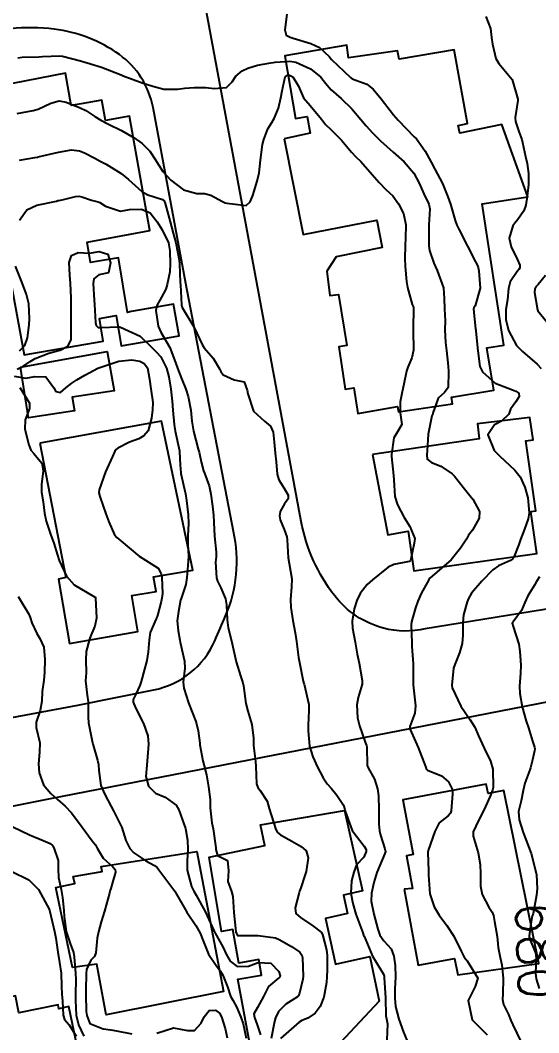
# Model space of a CAD drawing. Header units: metres. Extents: x 298520 to 308411, y 7433745 to 7450750.
# Drawn here: x 300748.3 to 300797.9, y 7447144.8 to 7447241.7 of the extents above; entities that cross this region are included whole.
import ezdxf
from ezdxf.enums import TextEntityAlignment as Align

# ---------------------------------------------------------------- set-up
doc = ezdxf.new("R2010")
doc.units = ezdxf.units.M
doc.header["$LTSCALE"] = 10
for name, color, linetype in [('Cotas', 45, 'Continuous'), ('Curvas de Nivel 1m', 11, 'Continuous'), ('Curvas de Nivel 5m', 15, 'Continuous'), ('Edificações', 30, 'Continuous'), ('Vias Primárias', 230, 'Continuous')]:
    doc.layers.add(name, color=color, linetype=linetype)
doc.styles.add('Style-STANDARD', font='STANDARD.shx')

msp = doc.modelspace()

# ---------------------------------------------------------------- linework, layer by layer
at = {"layer": 'Curvas de Nivel 1m', "flags": 128}
for points, elevation in [([(300773.845, 7447242.263), (300773.653, 7447240.76), (300773.771, 7447240.264), (300774.141, 7447240.058), (300774.428, 7447239.969), (300776.135, 7447239.473), (300776.975, 7447239.071), (300777.876, 7447238.214), (300778.119, 7447237.944), (300779.932, 7447236.192), (300780.092, 7447236.091), (300781.481, 7447235.563), (300782.082, 7447235.092), (300782.845, 7447234.152), (300784.051, 7447232.651), (300784.489, 7447232.136), (300786.027, 7447230.544), (300786.234, 7447230.326), (300786.393, 7447230.114), (300787.067, 7447229.157), (300787.654, 7447228.095), (300787.993, 7447227.444), (300788.728, 7447226.082), (300789.245, 7447224.792), (300789.476, 7447224.075), (300789.93, 7447222.528), (300790.088, 7447222.068), (300790.273, 7447221.713), (300791.128, 7447220.058), (300791.888, 7447218.587), (300792.073, 7447218.236), (300792.133, 7447218.046), (300792.201, 7447217.723), (300792.318, 7447216.043), (300791.836, 7447214.368), (300791.727, 7447214.158), (300791.703, 7447214.051), (300791.82, 7447212.797), (300791.894, 7447212.129), (300791.902, 7447212.049), (300791.913, 7447211.947), (300792.094, 7447210.045), (300792.297, 7447208.571), (300792.543, 7447208.038), (300793.747, 7447206.968), (300795.422, 7447206.319), (300795.736, 7447206.214), (300796.011, 7447205.997), (300796.051, 7447205.676), (300795.725, 7447205.182), (300795.239, 7447204.483), (300795.062, 7447204.007), (300794.378, 7447203.341), (300793.703, 7447202.988), (300793.043, 7447202.03), (300793.67, 7447200.509), (300794.161, 7447200.015), (300795.649, 7447198.638), (300796.165, 7447197.995), (300796.588, 7447197.03), (300796.873, 7447195.987), (300797.025, 7447194.56), (300796.922, 7447193.987), (300796.56, 7447193.013), (300796.184, 7447191.994), (300796.016, 7447191.546), (300795.547, 7447190.304), (300795.426, 7447190.12), (300795.21, 7447190.003), (300794.068, 7447189.485), (300793.534, 7447189.109), (300792.474, 7447188.036), (300791.511, 7447186.881), (300791.197, 7447186.362), (300791.075, 7447186.054), (300790.738, 7447184.803), (300790.676, 7447184.058), (300790.675, 7447182.844), (300790.591, 7447182.059), (300790.346, 7447181.155), (300789.894, 7447180.065), (300789.783, 7447179.702), (300789.606, 7447178.068), (300789.644, 7447177.824), (300790.48, 7447176.059), (300791.363, 7447174.743), (300791.801, 7447174.046), (300792.166, 7447173.221), (300792.693, 7447172.036), (300793.315, 7447170.813), (300793.534, 7447170.027), (300793.556, 7447168.296), (300793.499, 7447168.027), (300793.277, 7447167.45), (300792.836, 7447166.466), (300792.641, 7447166.036), (300792.169, 7447165.121), (300791.657, 7447164.046), (300791.64, 7447163.634), (300792.133, 7447162.041), (300792.313, 7447160.928), (300792.366, 7447160.038), (300792.363, 7447158.85), (300792.504, 7447158.037), (300793.151, 7447156.843), (300793.474, 7447156.353), (300793.6, 7447156.023), (300793.702, 7447155.454), (300793.966, 7447154.017), (300794.058, 7447152.971), (300794.231, 7447152.013), (300794.396, 7447151.32), (300794.509, 7447150.008), (300794.506, 7447148.553), (300794.474, 7447148.009), (300794.548, 7447147.517), (300795.028, 7447146.556), (300795.255, 7447145.998), (300795.436, 7447145.577), (300796.208, 7447143.988)], 681), ([(300748.116, 7447238.102), (300748.54, 7447238.143), (300750.117, 7447238.189), (300750.459, 7447238.203), (300752.119, 7447238.289), (300752.375, 7447238.262), (300754.112, 7447237.788), (300755.075, 7447237.519), (300756.104, 7447237.196), (300757.989, 7447236.451), (300758.092, 7447236.404), (300758.176, 7447236.365), (300760.085, 7447235.654), (300761.034, 7447235.367), (300762.08, 7447235.076), (300763.381, 7447235.086), (300764.081, 7447235.19), (300764.973, 7447235.257), (300766.082, 7447235.263), (300766.89, 7447235.157), (300768.082, 7447235.261), (300768.607, 7447235.806), (300768.971, 7447236.321), (300769.575, 7447236.841), (300770.105, 7447237.085), (300771.02, 7447237.386), (300772.112, 7447237.574), (300772.711, 7447237.677), (300774.116, 7447237.785), (300774.688, 7447237.681), (300776.105, 7447237.048), (300777.083, 7447236.225), (300777.523, 7447235.654), (300778.081, 7447235.025), (300779.028, 7447234.2), (300780.058, 7447233.195), (300780.929, 7447232.177), (300781.44, 7447231.572), (300782.03, 7447230.906), (300782.781, 7447230.152), (300784.012, 7447229.065), (300785.072, 7447228.129), (300785.987, 7447227.07), (300786.491, 7447226.112), (300786.927, 7447225.07), (300787.403, 7447224.098), (300787.5, 7447223.648), (300787.43, 7447222.098), (300787.422, 7447220.586), (300787.422, 7447220.097), (300787.471, 7447219.668), (300787.886, 7447218.438), (300788.046, 7447218.088), (300788.223, 7447217.741), (300788.813, 7447216.08), (300788.868, 7447215.055), (300788.917, 7447214.079), (300788.982, 7447212.917), (300788.959, 7447212.079), (300789.013, 7447210.86), (300789.098, 7447210.077), (300789.258, 7447208.585), (300789.308, 7447208.075), (300789.253, 7447206.562), (300788.901, 7447206.078), (300788.297, 7447205.515), (300787.813, 7447204.089), (300787.784, 7447204.017), (300787.71, 7447203.845), (300787.342, 7447202.095), (300787.27, 7447200.495), (300787.226, 7447200.097), (300787.249, 7447199.687), (300787.656, 7447199.373), (300788.576, 7447199.01), (300789.645, 7447198.302), (300789.863, 7447198.068), (300790.82, 7447196.863), (300791.463, 7447196.051), (300791.611, 7447195.854), (300792.263, 7447194.703), (300792.226, 7447194.04), (300791.582, 7447192.909), (300791.221, 7447192.409), (300791.015, 7447192.056), (300790.443, 7447191.178), (300789.543, 7447190.07), (300787.525, 7447188.321), (300787.427, 7447188.198), (300787.37, 7447188.102), (300786.727, 7447186.892), (300786.364, 7447186.111), (300786.138, 7447185.469), (300785.77, 7447184.117), (300785.74, 7447183.847), (300785.783, 7447182.117), (300785.792, 7447181.772), (300785.905, 7447180.115), (300785.908, 7447179.625), (300785.923, 7447178.115), (300785.978, 7447177.534), (300786.14, 7447176.112), (300786.084, 7447175.401), (300785.614, 7447174.117), (300785.637, 7447173.83), (300786.387, 7447172.109), (300787.1, 7447170.308), (300787.166, 7447170.101), (300787.211, 7447170.01), (300787.301, 7447169.94), (300788.619, 7447169.403), (300789.291, 7447168.839), (300789.677, 7447168.066), (300789.665, 7447167.68), (300789.556, 7447166.067), (300789.487, 7447165.84), (300789.256, 7447165.576), (300788.415, 7447164.913), (300788.003, 7447164.088), (300787.359, 7447162.243), (300787.328, 7447162.098), (300787.375, 7447160.277), (300787.383, 7447160.097), (300787.385, 7447159.902), (300787.515, 7447158.095), (300787.928, 7447156.866), (300788.412, 7447156.081), (300789.128, 7447155.089), (300789.796, 7447154.063), (300790.524, 7447152.63), (300790.806, 7447152.053), (300791.089, 7447151.705), (300792.116, 7447150.04), (300791.859, 7447149.244), (300791.23, 7447148.048), (300791.192, 7447147.898), (300791.554, 7447146.045), (300793.002, 7447144.628)], 682), ([(300748.055, 7447232.757), (300749.577, 7447233.035), (300750.059, 7447233.183), (300751.274, 7447233.741), (300752.067, 7447233.962), (300752.724, 7447233.856), (300754.061, 7447233.315), (300754.622, 7447233.055), (300755.465, 7447232.479), (300756.048, 7447232.118), (300756.72, 7447231.786), (300758.033, 7447231.145), (300759.248, 7447230.438), (300760.017, 7447229.888), (300760.741, 7447229.15), (300761.217, 7447228.412), (300761.985, 7447227.229), (300762.739, 7447226.392), (300763.964, 7447225.458), (300765.225, 7447225.103), (300765.96, 7447225.097), (300766.556, 7447224.948), (300767.692, 7447224.334), (300767.866, 7447224.245), (300767.952, 7447224.22), (300768.102, 7447224.178), (300769.95, 7447223.977), (300770.344, 7447224.304), (300770.58, 7447224.922), (300771.003, 7447226.295), (300771.178, 7447227.099), (300771.325, 7447228.29), (300771.512, 7447229.782), (300771.628, 7447230.286), (300772.033, 7447231.289), (300772.398, 7447231.918), (300772.637, 7447232.274), (300773.048, 7447233.28), (300773.275, 7447234.268), (300773.406, 7447234.941), (300773.669, 7447236.264), (300773.911, 7447236.446), (300774.096, 7447236.444), (300774.419, 7447236.257), (300774.96, 7447235.375), (300775.416, 7447234.247), (300776.062, 7447233.529), (300777.159, 7447232.223), (300777.528, 7447231.708), (300778.033, 7447231.228), (300779.052, 7447230.2), (300780.012, 7447229.08), (300780.45, 7447228.626), (300780.911, 7447228.176), (300781.984, 7447226.923), (300782.653, 7447226.153), (300783.316, 7447225.499), (300783.96, 7447224.872), (300784.516, 7447224.134), (300784.999, 7447223.185), (300785.211, 7447222.127), (300785.201, 7447220.84), (300785.169, 7447220.127), (300785.136, 7447218.882), (300785.167, 7447218.127), (300785.291, 7447216.696), (300785.38, 7447216.125), (300785.837, 7447214.494), (300785.939, 7447214.223), (300785.96, 7447214.118), (300785.916, 7447212.22), (300785.91, 7447212.119), (300785.913, 7447212.017), (300785.95, 7447210.117), (300785.776, 7447209.381), (300785.393, 7447208.498), (300785.279, 7447208.125), (300785.015, 7447206.856), (300784.858, 7447206.129), (300784.669, 7447205.185), (300784.677, 7447204.13), (300784.828, 7447203.003), (300784.337, 7447202.134), (300784.076, 7447201.747), (300783.838, 7447200.138), (300783.843, 7447199.956), (300784.024, 7447198.136), (300784.058, 7447197.715), (300784.172, 7447196.134), (300784.427, 7447195.316), (300785.051, 7447194.125), (300785.584, 7447193.266), (300786.09, 7447192.115), (300786.015, 7447191.667), (300785.703, 7447190.118), (300785.659, 7447190.001), (300785.541, 7447189.916), (300784.06, 7447189.613), (300783.535, 7447189.351), (300782.033, 7447188.162), (300781.518, 7447187.718), (300780.839, 7447186.847), (300780.524, 7447186.18), (300780.288, 7447185.385), (300780.087, 7447184.184), (300780.118, 7447183.532), (300780.36, 7447182.181), (300780.575, 7447181.04), (300780.751, 7447180.177), (300781.053, 7447178.527), (300781.036, 7447178.174), (300780.668, 7447176.899), (300780.538, 7447176.178), (300780.592, 7447174.95), (300780.771, 7447174.176), (300781.338, 7447172.63), (300781.468, 7447172.302), (300781.492, 7447172.168), (300781.529, 7447170.381), (300781.603, 7447170.166), (300782.221, 7447169.085), (300782.517, 7447168.151), (300782.614, 7447167.488), (300782.651, 7447166.149), (300782.631, 7447164.761), (300782.694, 7447164.148), (300782.808, 7447163.725), (300783.216, 7447162.411), (300783.287, 7447162.139), (300783.27, 7447162.081), (300783.211, 7447161.978), (300782.452, 7447160.151), (300782.157, 7447159.181), (300781.937, 7447158.162), (300781.916, 7447157.402), (300782.152, 7447156.16), (300782.534, 7447154.744), (300782.738, 7447154.154), (300783.108, 7447153.623), (300783.814, 7447152.853), (300784.076, 7447152.135), (300784.21, 7447151.258), (300784.228, 7447150.133), (300784.166, 7447149.023), (300784.168, 7447148.133), (300784.242, 7447147.339), (300784.535, 7447146.127), (300785.004, 7447144.862), (300785.305, 7447144.117)], 683), ([(300748.263, 7447228.303), (300749.748, 7447228.553), (300749.963, 7447228.59), (300750.003, 7447228.599), (300750.075, 7447228.62), (300752.008, 7447229.072), (300753.241, 7447229.277), (300754.01, 7447229.187), (300754.503, 7447228.988), (300755.47, 7447228.478), (300755.999, 7447228.195), (300756.549, 7447227.91), (300757.982, 7447227.025), (300758.689, 7447226.443), (300759.962, 7447225.312), (300760.531, 7447224.993), (300761.954, 7447224.53), (300762.105, 7447224.398), (300762.206, 7447224.141), (300762.687, 7447222.392), (300762.977, 7447221.33), (300763.236, 7447220.387), (300763.537, 7447218.732), (300763.56, 7447218.383), (300763.648, 7447216.59), (300763.656, 7447216.382), (300763.769, 7447214.445), (300763.775, 7447214.381), (300763.831, 7447214.195), (300764.933, 7447212.369), (300765.787, 7447210.608), (300765.939, 7447210.358), (300766.79, 7447209.362), (300767.4, 7447208.335), (300767.523, 7447208.096), (300767.757, 7447207.755), (300768.79, 7447207.277), (300769.745, 7447207.102), (300770.057, 7447206.307), (300770.097, 7447205.939), (300770.655, 7447204.301), (300771.703, 7447203.33), (300772.273, 7447202.856), (300772.517, 7447202.278), (300772.635, 7447201.319), (300772.716, 7447200.274), (300772.821, 7447199.439), (300772.928, 7447198.271), (300773.073, 7447197.704), (300773.629, 7447196.857), (300773.979, 7447196.256), (300773.965, 7447195.909), (300773.61, 7447195.408), (300773.188, 7447194.678), (300773.131, 7447194.267), (300773.206, 7447193.883), (300773.58, 7447192.957), (300773.836, 7447192.257), (300773.86, 7447191.966), (300773.962, 7447190.256), (300774.073, 7447189.719), (300774.332, 7447188.252), (300774.287, 7447187.48), (300774.19, 7447186.253), (300774.229, 7447185.515), (300774.41, 7447184.251), (300774.626, 7447183.083), (300774.771, 7447182.247), (300774.964, 7447180.711), (300775.034, 7447180.244), (300775.405, 7447178.471), (300775.459, 7447178.239), (300775.481, 7447178.161), (300775.933, 7447176.234), (300775.946, 7447175.662), (300775.891, 7447174.235), (300775.885, 7447173.697), (300776.015, 7447172.233), (300776.331, 7447171.222), (300776.78, 7447170.225), (300777.298, 7447169.212), (300777.709, 7447168.633), (300778.069, 7447168.208), (300778.617, 7447167.541), (300779.267, 7447166.598), (300779.398, 7447166.189), (300779.422, 7447166.026), (300780.089, 7447164.181), (300781.218, 7447162.659), (300781.412, 7447162.364), (300781.43, 7447162.167), (300781.207, 7447161.614), (300780.495, 7447160.882), (300780.236, 7447160.18), (300780.011, 7447159.351), (300779.948, 7447158.182), (300780.155, 7447157.178), (300780.446, 7447156.177), (300781.116, 7447154.371), (300781.183, 7447154.169), (300781.22, 7447154.061), (300782.041, 7447152.161), (300783.076, 7447150.424), (300783.154, 7447150.229), (300783.159, 7447150.149), (300783.16, 7447150.06), (300783.257, 7447148.147), (300783.317, 7447146.437), (300783.363, 7447146.145), (300783.47, 7447145.689), (300783.404, 7447144.144)], 684), ([(300748.038, 7447208.289), (300748.597, 7447208.562), (300749.28, 7447209.043), (300749.771, 7447209.329), (300751.086, 7447209.84), (300751.778, 7447210.019), (300752.174, 7447210.121), (300752.898, 7447210.509), (300753.202, 7447211.095), (300753.218, 7447212.506), (300753.222, 7447213.103), (300753.215, 7447214.506), (300753.214, 7447215.131), (300753.155, 7447216.507), (300753.083, 7447217.29), (300753.031, 7447218.509), (300753.232, 7447219.164), (300753.892, 7447219.454), (300754.976, 7447219.405), (300755.894, 7447219.563), (300756.725, 7447219.301), (300756.961, 7447218.464), (300756.8, 7447217.535), (300755.866, 7447217.335), (300755.397, 7447216.948), (300755.312, 7447216.485), (300755.418, 7447214.903), (300755.444, 7447214.484), (300755.543, 7447212.756), (300755.607, 7447212.482), (300755.81, 7447212.3), (300755.994, 7447212.293), (300757.811, 7447212.349), (300757.926, 7447212.335), (300759.799, 7447211.47), (300760.902, 7447210.413), (300761.351, 7447209.978), (300761.774, 7447209.481), (300762.325, 7447208.394), (300762.568, 7447207.579), (300762.749, 7447206.39), (300762.871, 7447205.243), (300762.952, 7447204.388), (300763.07, 7447203.015), (300763.16, 7447202.385), (300763.568, 7447200.477), (300763.582, 7447200.381), (300763.651, 7447199.147), (300763.698, 7447198.379), (300763.703, 7447198.319), (300764.137, 7447196.375), (300764.246, 7447195.741), (300764.41, 7447194.372), (300764.431, 7447193.525), (300764.356, 7447192.372), (300764.377, 7447191.555), (300764.438, 7447190.371), (300764.373, 7447189.533), (300764.274, 7447188.372), (300764.178, 7447187.712), (300763.732, 7447186.378), (300763.677, 7447186.201), (300763.484, 7447185.12), (300763.39, 7447184.466), (300763.377, 7447184.381), (300763.364, 7447184.274), (300763.462, 7447183.28), (300763.598, 7447182.379), (300763.637, 7447182.191), (300764.052, 7447180.374), (300764.082, 7447179.714), (300763.932, 7447178.375), (300763.996, 7447177.775), (300764.444, 7447176.369), (300765.122, 7447174.596), (300765.205, 7447174.361), (300765.346, 7447173.7), (300765.509, 7447172.531), (300765.533, 7447172.357), (300765.807, 7447170.842), (300765.926, 7447170.354), (300766.154, 7447169.498), (300766.362, 7447168.349), (300766.499, 7447167.12), (300766.512, 7447166.348), (300766.674, 7447164.913), (300766.804, 7447164.344), (300767.051, 7447162.505), (300767.062, 7447162.342), (300767.207, 7447161.765), (300768.167, 7447161.29), (300768.247, 7447160.324), (300768.196, 7447159.306), (300768.562, 7447158.319), (300768.687, 7447157.846), (300768.779, 7447156.315), (300768.967, 7447154.461), (300769.03, 7447154.311), (300769.057, 7447154.255), (300769.111, 7447154.14), (300769.28, 7447154.139), (300771.111, 7447154.14), (300772.742, 7447153.898), (300773.108, 7447153.754), (300774.291, 7447153.058), (300775.096, 7447152.524), (300775.283, 7447152.238), (300775.335, 7447151.993), (300775.403, 7447150.237), (300775.372, 7447149.933), (300775.049, 7447148.619), (300774.945, 7447148.341), (300774.844, 7447148.242), (300773.727, 7447147.563), (300773.029, 7447146.848), (300772.75, 7447146.264), (300772.658, 7447145.904), (300772.353, 7447144.276)], 686), ([(300798.583, 7447217.253), (300797.86, 7447216.419), (300797.651, 7447216.178), (300797.552, 7447215.975), (300797.528, 7447215.653), (300797.792, 7447213.98), (300797.832, 7447213.898), (300798.687, 7447212.833)], 679), ([(300747.753, 7447207.624), (300748.873, 7447207.437), (300749.753, 7447207.599), (300750.785, 7447207.566), (300751.547, 7447206.523), (300751.737, 7447206.159), (300752.192, 7447206.06), (300752.709, 7447206.51), (300753.274, 7447206.978), (300753.751, 7447207.289), (300754.509, 7447207.739), (300755.762, 7447208.392), (300755.949, 7447208.477), (300757.769, 7447209.058), (300759.02, 7447209.188), (300759.769, 7447209.078), (300760.192, 7447208.848), (300760.506, 7447208.419), (300760.698, 7447207.361), (300760.834, 7447206.414), (300761.022, 7447205.112), (300761.003, 7447204.411), (300760.906, 7447203.613), (300760.59, 7447202.417), (300760.175, 7447201.933), (300759.681, 7447201.637), (300758.803, 7447201.312), (300757.667, 7447200.734), (300757.506, 7447200.612), (300757.393, 7447200.454), (300757.159, 7447199.959), (300756.496, 7447198.467), (300755.897, 7447196.747), (300755.876, 7447196.476), (300755.966, 7447196.127), (300756.536, 7447194.466), (300756.817, 7447193.693), (300757.374, 7447192.453), (300757.569, 7447192.2), (300758.944, 7447191.044), (300759.545, 7447190.55), (300759.733, 7447190.428), (300761.531, 7447189.267), (300761.835, 7447188.715), (300761.886, 7447188.405), (300761.949, 7447186.845), (300761.899, 7447186.404), (300761.829, 7447186.074), (300761.478, 7447184.736), (300761.388, 7447184.497), (300761.34, 7447184.411), (300760.779, 7447183.098), (300760.661, 7447182.418), (300760.594, 7447181.266), (300760.46, 7447180.42), (300760.229, 7447179.614), (300759.899, 7447178.425), (300759.784, 7447178.041), (300759.391, 7447177.225), (300759.13, 7447176.689), (300759.147, 7447176.432), (300759.375, 7447175.91), (300760.118, 7447174.422), (300760.539, 7447173.22), (300760.596, 7447172.417), (300760.512, 7447171.227), (300760.46, 7447170.419), (300760.368, 7447169.348), (300760.601, 7447168.417), (300761.276, 7447167.754), (300762.219, 7447167.343), (300763.265, 7447166.599), (300763.39, 7447166.379), (300763.503, 7447166.133), (300764.145, 7447164.371), (300764.335, 7447163.256), (300764.377, 7447162.368), (300764.307, 7447161.264), (300764.316, 7447160.369), (300764.735, 7447158.799), (300764.946, 7447158.362), (300765.159, 7447157.989), (300766.046, 7447156.351), (300766.868, 7447154.592), (300766.983, 7447154.341), (300767.111, 7447154.109), (300767.754, 7447152.985), (300768.043, 7447152.326), (300768.425, 7447151.659), (300769.081, 7447151.156), (300770.186, 7447151.195), (300771.086, 7447151.555), (300772.304, 7447151.491), (300773.077, 7447150.672), (300773.199, 7447150.259), (300773.177, 7447150.153), (300773.07, 7447150.061), (300772.099, 7447149.233), (300771.606, 7447148.282), (300771.032, 7447147.231), (300770.689, 7447146.631), (300770.733, 7447146.293), (300771.016, 7447145.569), (300771.333, 7447144.612)], 687), ([(300748.293, 7447206.564), (300749.217, 7447205.058), (300749.218, 7447204.555), (300748.808, 7447203.453), (300748.791, 7447202.559), (300749.152, 7447201.074), (300749.371, 7447200.553), (300749.66, 7447200.234), (300750.412, 7447199.3), (300750.526, 7447198.537), (300750.394, 7447197.302), (300750.394, 7447196.538), (300750.523, 7447195.622), (300750.676, 7447194.534), (300750.831, 7447193.776), (300751.246, 7447192.525), (300751.56, 7447191.653), (300751.901, 7447190.516), (300752.065, 7447189.988), (300752.757, 7447188.508), (300753.515, 7447187.665), (300755.459, 7447186.525), (300755.503, 7447186.511), (300755.526, 7447186.503), (300755.539, 7447186.479), (300755.547, 7447186.435), (300755.643, 7447184.477), (300755.465, 7447183.725), (300755.109, 7447182.831), (300754.978, 7447182.485), (300754.635, 7447181.294), (300754.632, 7447180.488), (300754.647, 7447179.255), (300754.595, 7447178.488), (300754.758, 7447177.117), (300754.843, 7447176.485), (300754.838, 7447175.008), (300754.878, 7447174.485), (300755.27, 7447172.544), (300755.288, 7447172.48), (300755.331, 7447172.324), (300755.745, 7447170.902), (300755.834, 7447170.472), (300755.869, 7447169.907), (300756.041, 7447168.469), (300756.424, 7447167.613), (300757.033, 7447166.453), (300757.257, 7447166.036), (300758.068, 7447164.442), (300758.457, 7447163.201), (300758.83, 7447162.434), (300759.209, 7447162.034), (300760.367, 7447161.253), (300761.197, 7447160.834), (300761.431, 7447160.642), (300761.587, 7447160.404), (300762.933, 7447158.617), (300763.117, 7447158.381), (300763.134, 7447158.352), (300763.162, 7447158.312), (300764.271, 7447156.369), (300765.124, 7447155.091), (300765.544, 7447154.356), (300765.843, 7447153.616), (300766.353, 7447152.347), (300767.082, 7447151.253), (300767.473, 7447150.73), (300767.725, 7447150.33), (300768.155, 7447149.225), (300768.445, 7447148.319), (300768.664, 7447147.941), (300769.033, 7447147.302), (300769.44, 7447146.306), (300769.649, 7447145.671), (300769.943, 7447144.301)], 688), ([(300748.136, 7447186.564), (300749.166, 7447184.865), (300749.297, 7447184.552), (300749.468, 7447184.031), (300749.918, 7447183.003), (300750.227, 7447182.538), (300750.61, 7447181.698), (300750.69, 7447180.537), (300750.662, 7447179.29), (300750.6, 7447178.538), (300750.449, 7447177.482), (300750.416, 7447176.54), (300750.267, 7447175.644), (300749.861, 7447174.545), (300749.868, 7447174.025), (300750.227, 7447172.541), (300750.193, 7447171.673), (300750.088, 7447170.542), (300750.166, 7447169.675), (300750.56, 7447168.537), (300751.275, 7447167.707), (300751.893, 7447167.145), (300752.629, 7447166.51), (300753.253, 7447165.872), (300754.278, 7447164.49), (300755.22, 7447163.193), (300755.531, 7447162.79), (300755.714, 7447162.472), (300756.268, 7447161.529), (300757.195, 7447160.688), (300757.414, 7447160.448), (300757.465, 7447160.171), (300757.174, 7447159.184), (300756.997, 7447158.621), (300756.96, 7447158.453), (300756.891, 7447158.185), (300756.394, 7447156.461), (300756.098, 7447155.431), (300755.823, 7447154.473), (300755.705, 7447153.883), (300755.585, 7447152.475), (300755.443, 7447152.123), (300755.086, 7447151.749), (300754.679, 7447150.882), (300754.639, 7447150.484), (300754.625, 7447148.909), (300754.622, 7447148.484), (300754.665, 7447146.845), (300754.708, 7447146.483), (300755.015, 7447145.701), (300756.277, 7447145.2), (300757.009, 7447145.113), (300757.554, 7447144.998), (300759.006, 7447144.713)], 689), ([(300747.468, 7447160.288), (300749.176, 7447159.445), (300750.098, 7447158.541), (300751.143, 7447156.581), (300751.154, 7447156.541), (300751.528, 7447154.925), (300751.619, 7447154.523), (300751.76, 7447153.874), (300751.954, 7447152.517), (300752.095, 7447151.527), (300752.247, 7447150.512), (300752.298, 7447149.267), (300752.332, 7447148.511), (300752.383, 7447147.856), (300752.443, 7447146.509), (300752.59, 7447146.078), (300753.014, 7447145.564), (300753.69, 7447144.493)], 691), ([(300761.4, 7447144.797), (300763.012, 7447145.296), (300764.335, 7447145.041), (300765.01, 7447145.026), (300765.643, 7447145.728), (300765.944, 7447146.351), (300766.415, 7447146.961), (300767.029, 7447146.989), (300767.396, 7447146.704), (300767.593, 7447146.331), (300767.927, 7447145.241), (300768.14, 7447144.323)], 689)]:
    msp.add_lwpolyline(points, dxfattribs=dict(at, elevation=elevation))
at = {"layer": 'Curvas de Nivel 5m', "flags": 128}
for points, elevation in [([(300792.873, 7447242.033), (300793.298, 7447240.882), (300793.42, 7447240.027), (300793.51, 7447239.403), (300793.817, 7447238.025), (300794.116, 7447237.535), (300795.376, 7447236.007), (300795.934, 7447234.142), (300795.927, 7447234.001), (300795.673, 7447232.379), (300795.711, 7447232.003), (300796.033, 7447231.053), (300796.308, 7447230.278), (300796.381, 7447229.995), (300796.656, 7447228.637), (300796.805, 7447227.988), (300796.96, 7447227.014), (300796.962, 7447225.985), (300796.832, 7447224.857), (300796.704, 7447223.989), (300796.496, 7447223.44), (300795.932, 7447222.62), (300795.655, 7447222.274), (300795.459, 7447222.005), (300795.086, 7447220.833), (300795.285, 7447220.006), (300795.891, 7447218.769), (300796.134, 7447218.245), (300796.121, 7447217.996), (300796.036, 7447217.843), (300795.877, 7447217.635), (300795.208, 7447216.661), (300795.047, 7447216.008), (300794.926, 7447214.925), (300794.786, 7447214.01), (300794.775, 7447213.058), (300795.03, 7447212.008), (300795.792, 7447210.579), (300796.36, 7447209.994), (300797.771, 7447208.785), (300798.159, 7447208.367)], 680), ([(300748.286, 7447222.566), (300748.97, 7447223.533), (300749.947, 7447223.991), (300751.821, 7447224.392), (300751.952, 7447224.425), (300752.026, 7447224.445), (300752.361, 7447224.516), (300753.641, 7447224.818), (300753.956, 7447224.847), (300754.237, 7447224.777), (300755.15, 7447224.482), (300755.783, 7447224.304), (300755.951, 7447224.236), (300756.504, 7447223.908), (300757.943, 7447223.421), (300758.797, 7447223.589), (300759.945, 7447223.598), (300760.769, 7447223.245), (300761.449, 7447222.407), (300761.921, 7447221.633), (300762.511, 7447220.394), (300762.662, 7447219.625), (300762.694, 7447218.392), (300762.64, 7447217.623), (300762.408, 7447216.394), (300762.28, 7447215.964), (300761.841, 7447215.208), (300761.412, 7447214.406), (300761.321, 7447213.901), (300761.519, 7447212.404), (300761.804, 7447211.831), (300762.659, 7447210.391), (300763.199, 7447208.955), (300763.391, 7447208.384), (300763.753, 7447207.4), (300764.184, 7447206.376), (300764.406, 7447205.7), (300764.647, 7447204.371), (300764.743, 7447203.329), (300764.901, 7447202.368), (300765.373, 7447200.657), (300765.448, 7447200.362), (300765.654, 7447199.432), (300765.876, 7447198.587), (300765.957, 7447198.355), (300766.412, 7447197.13), (300766.585, 7447196.346), (300766.744, 7447195.205), (300766.831, 7447194.341), (300766.869, 7447193.624), (300766.937, 7447192.34), (300767.087, 7447190.8), (300767.079, 7447190.337), (300767.032, 7447189.832), (300767.125, 7447188.336), (300767.205, 7447188.02), (300767.513, 7447187.377), (300767.959, 7447186.325), (300768.076, 7447185.743), (300768.127, 7447184.323), (300768.24, 7447183.547), (300768.541, 7447182.319), (300768.861, 7447180.887), (300768.99, 7447180.314), (300769.41, 7447178.977), (300769.629, 7447178.308), (300769.694, 7447178.013), (300769.922, 7447176.305), (300770.102, 7447175.572), (300770.477, 7447174.299), (300770.649, 7447172.988), (300770.659, 7447172.297), (300770.829, 7447170.784), (300770.88, 7447170.294), (300770.947, 7447168.635), (300771.056, 7447168.292), (300771.28, 7447167.988), (300771.951, 7447166.961), (300772.136, 7447166.277), (300772.55, 7447164.964), (300772.795, 7447164.267), (300772.941, 7447163.975), (300773.228, 7447163.749), (300774.307, 7447163.164), (300775.217, 7447162.644), (300775.69, 7447162.235), (300775.883, 7447161.556), (300775.679, 7447160.235), (300775.572, 7447159.852), (300775.17, 7447158.694), (300775.051, 7447158.355), (300775.016, 7447158.241), (300774.626, 7447156.767), (300774.698, 7447156.244), (300775.137, 7447155.848), (300776.319, 7447155.034), (300777.116, 7447154.43), (300777.245, 7447154.218), (300777.626, 7447152.74), (300777.688, 7447152.211), (300777.688, 7447150.82), (300777.674, 7447150.211), (300777.634, 7447149.642), (300777.368, 7447148.215), (300777.034, 7447147.319), (300776.561, 7447146.691), (300775.851, 7447146.232), (300775.275, 7447145.982), (300775.019, 7447145.82), (300773.246, 7447144.266)], 685), ([(300748.28, 7447210.063), (300748.772, 7447210.56), (300749.045, 7447211.307), (300749.202, 7447212.556), (300749.23, 7447213.145), (300749.154, 7447214.557), (300748.946, 7447215.459), (300748.519, 7447216.563), (300747.879, 7447218.167)], 685), ([(300797.988, 7447188.434), (300797.712, 7447187.977), (300797.52, 7447187.647), (300796.89, 7447186.605), (300796.597, 7447185.989), (300796.273, 7447185.211), (300795.475, 7447184.126), (300795.413, 7447184.061), (300795.395, 7447184.001), (300795.47, 7447183.676), (300796.015, 7447181.994), (300796.132, 7447181.304), (300796.212, 7447179.992), (300796.187, 7447179.22), (300796.085, 7447177.993), (300796.125, 7447177.263), (300796.352, 7447175.99), (300796.719, 7447174.63), (300796.936, 7447173.984), (300797.34, 7447172.723), (300797.51, 7447172.153), (300797.541, 7447171.977), (300797.524, 7447171.783), (300797.317, 7447170.942), (300797.133, 7447170.154), (300797.08, 7447169.982), (300796.589, 7447168.688), (300796.439, 7447167.988), (300796.245, 7447167.019), (300795.992, 7447165.993), (300796.043, 7447165.2), (300796.441, 7447163.988), (300797.213, 7447161.98), (300797.709, 7447159.972), (300797.784, 7447158.586), (300797.699, 7447157.972), (300797.398, 7447156.229), (300797.309, 7447155.978), (300797.268, 7447155.851), (300797.129, 7447155.03), (300797.006, 7447154.09), (300797.012, 7447153.981), (300797.11, 7447153.683), (300797.601, 7447152.475), (300797.668, 7447151.971), (300797.627, 7447150.521), (300797.695, 7447149.971), (300797.961, 7447149.069)], 680), ([(300747.587, 7447164.566), (300749.225, 7447163.761), (300750.534, 7447163.223), (300751.217, 7447162.926), (300751.421, 7447162.733), (300751.551, 7447162.525), (300751.971, 7447161.289), (300751.977, 7447160.518), (300752.009, 7447159.689), (300752.268, 7447158.513), (300752.401, 7447157.757), (300752.509, 7447156.51), (300752.559, 7447155.93), (300752.753, 7447154.506), (300753.106, 7447153.362), (300753.44, 7447152.497), (300753.501, 7447152.084), (300753.628, 7447150.494), (300753.647, 7447149.911), (300753.619, 7447148.494), (300753.618, 7447147.914), (300753.697, 7447146.493), (300753.927, 7447145.578), (300754.432, 7447144.486)], 690)]:
    msp.add_lwpolyline(points, dxfattribs=dict(at, elevation=elevation))
at = {"layer": 'Edificações'}
for points in [[(300773.595, 7447230.351), (300775.403, 7447221.187), (300782.429, 7447222.573), (300782.968, 7447219.959), (300778.561, 7447219.039), (300777.672, 7447217.693), (300777.954, 7447215.36), (300778.781, 7447215.46), (300779.586, 7447210.562), (300778.811, 7447210.435), (300779.424, 7447206.393), (300780.251, 7447206.518), (300780.622, 7447204.071), (300784.419, 7447204.727), (300784.506, 7447204.229), (300789.677, 7447204.987), (300789.582, 7447205.633), (300793.632, 7447206.31), (300792.959, 7447210.333), (300794.6, 7447210.607), (300792.526, 7447224.12), (300796.89, 7447224.79), (300794.388, 7447231.711), (300790.377, 7447230.887), (300790.227, 7447231.619), (300791.123, 7447231.803), (300789.827, 7447238.85), (300784.574, 7447237.946), (300784.434, 7447238.762), (300779.731, 7447238.096), (300779.565, 7447239.299), (300773.642, 7447238.289), (300774.679, 7447232.288), (300775.779, 7447232.478), (300776.056, 7447230.873)], [(300744.064, 7447234.91), (300748.723, 7447209.682), (300756.283, 7447210.985), (300755.91, 7447213.154), (300757.509, 7447213.429), (300758.008, 7447210.531), (300763.535, 7447211.484), (300763.013, 7447214.511), (300758.958, 7447213.812), (300758.611, 7447213.732), (300757.737, 7447218.958), (300755.08, 7447218.513), (300754.753, 7447220.466), (300760.731, 7447221.573), (300758.801, 7447232.507), (300756.505, 7447232.102), (300756.163, 7447234.039), (300754.178, 7447233.689), (300753.209, 7447233.518), (300752.66, 7447236.626), (300745.129, 7447235.164)], [(300748.374, 7447208.491), (300756.655, 7447209.985), (300757.335, 7447206.216), (300753.302, 7447205.621), (300753.548, 7447204.312), (300749.142, 7447203.633)], [(300782.024, 7447200.138), (300783.484, 7447192.45), (300785.443, 7447192.822), (300785.99, 7447189.014), (300797.747, 7447190.668), (300797.173, 7447194.673), (300797.651, 7447194.741), (300796.691, 7447201.443), (300797.401, 7447201.544), (300797.073, 7447203.689), (300792.059, 7447203.09), (300792.233, 7447201.631)], [(300750.219, 7447201.227), (300752.709, 7447188.362), (300751.992, 7447188.223), (300753.067, 7447182.072), (300759.598, 7447183.201), (300759.004, 7447186.636), (300761.341, 7447187.04), (300761.1, 7447188.428), (300764.834, 7447189.074), (300761.847, 7447203.322)], [(300785.044, 7447158.572), (300786.404, 7447151.285), (300789.881, 7447151.934), (300790.177, 7447150.349), (300797.922, 7447151.443), (300794.59, 7447168.005), (300793.075, 7447167.7), (300792.895, 7447168.595), (300784.943, 7447167.092), (300785.931, 7447161.862), (300785.281, 7447161.739), (300785.868, 7447158.632)], [(300753.415, 7447159.769), (300756.181, 7447160.241), (300756.1, 7447160.712), (300765.233, 7447162.155), (300767.771, 7447148.773), (300756.559, 7447146.548), (300755.665, 7447151.393), (300753.333, 7447151.054), (300751.747, 7447158.721), (300753.565, 7447159.097)], [(300742.03, 7447133.685), (300755.328, 7447136.125), (300753.004, 7447147.324), (300752.038, 7447147.123), (300751.963, 7447147.483), (300748.224, 7447146.711), (300747.885, 7447148.355), (300747.619, 7447148.303), (300746.852, 7447152.855), (300746.536, 7447152.801), (300746.014, 7447155.589), (300745.612, 7447155.513), (300745.121, 7447158.549), (300743.16, 7447158.232), (300743.03, 7447159.036), (300736.181, 7447157.679), (300737.601, 7447150.476), (300738.776, 7447150.708), (300741.863, 7447134.532)]]:
    msp.add_lwpolyline(points, close=True, dxfattribs=at)
msp.add_lwpolyline([(300770.466, 7447142.899), (300769.143, 7447149.937), (300771.43, 7447150.331), (300771.175, 7447151.815), (300769.243, 7447151.483), (300768.69, 7447154.694), (300767.583, 7447154.503), (300766.397, 7447161.612), (300771.741, 7447162.745), (300771.326, 7447164.7), (300779.36, 7447166.07), (300781.061, 7447158.387), (300779.251, 7447157.986), (300779.64, 7447156.228), (300777.521, 7447155.758), (300778.489, 7447151.388), (300781.766, 7447152.114), (300782.675, 7447147.845), (300778.979, 7447143.886)], dxfattribs=at)
at = {"layer": 'Vias Primárias'}
msp.add_lwpolyline([(300822.518, 7447249.297), (300835.792, 7447212.13, -0.255891), (300835.768, 7447198.191, -0.274558), (300827.542, 7447190.843), (300802.822, 7447186.009), (300787.078, 7447183.459, -0.121864), (300783.076, 7447183.528, -0.163762), (300778.42, 7447186.61, -0.120118), (300775.218, 7447193.732), (300764.922, 7447249.23), (300759.568, 7447278.263), (300755.298, 7447306.826, -0.261502), (300757.96, 7447313.832, -0.228416), (300766.292, 7447315.933, -0.120733), (300769.63, 7447314.352), (300793.586, 7447296.304), (300807.89, 7447285.382, -0.132829), (300811.665, 7447280.463), (300814.353, 7447273.924)], format="xyb", close=True, dxfattribs=at)
msp.add_lwpolyline([(300831.931, 7447249.95), (300837.62, 7447234.325), (300843.872, 7447216.271, -0.053751), (300846.298, 7447205.718, -0.282688), (300836.641, 7447184.796, -0.111573), (300831.448, 7447182.811), (300751.048, 7447167.176), (300725.448, 7447162.023, 0.138174), (300722.38, 7447160.452, 0.212791), (300718.616, 7447151.637), (300725.059, 7447114.922, -0.096574), (300724.972, 7447110.27, -0.155759), (300721.489, 7447104.194, 0.060839), (300720.574, 7447103.124, -0.159231), (300712.536, 7447096.774), (300679.138, 7447084.566), (300660.941, 7447078.013, -0.032056), (300651.565, 7447075.301, -0.013492), (300641.247, 7447073.311), (300593.289, 7447063.959)], format="xyb", dxfattribs=at)
at = {"layer": 'Vias Primárias', "elevation": 704.279}
msp.add_lwpolyline([(300667.66, 7447160.283), (300675.061, 7447161.464), (300716.662, 7447169.21), (300753.861, 7447176.162), (300761.106, 7447177.614, 0.245024), (300766.951, 7447182.326, 0.001491), (300767.977, 7447184.693, 0.157553), (300768.733, 7447192.771), (300764.182, 7447216.497), (300761.041, 7447233.339, 0.193078), (300757.829, 7447238.397, 0.126455), (300751.598, 7447240.828, 0.054601), (300747.419, 7447240.875), (300721.868, 7447235.9), (300693.728, 7447230.36)], format="xyb", dxfattribs=at)

# ---------------------------------------------------------------- texts
at = {"layer": 'Cotas', "style": 'Style-STANDARD'}
msp.add_text('680', height=4, rotation=272.17129, dxfattribs=at).set_placement((300797.866, 7447152.691, 680), align=Align.MIDDLE_CENTER)

doc.saveas('drawing.dxf')
